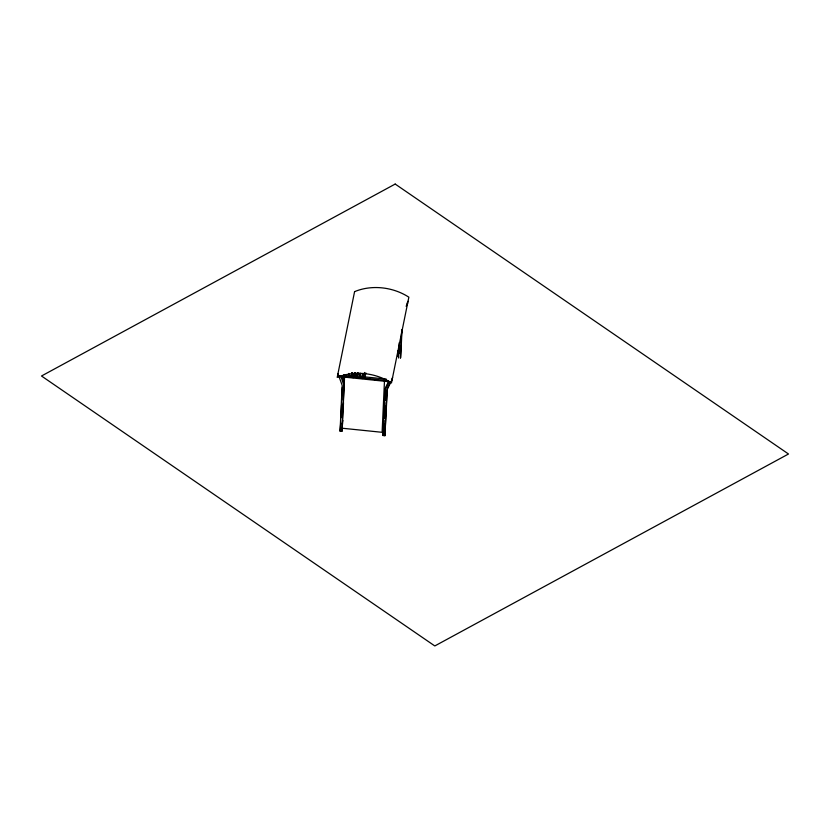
<?xml version="1.0" encoding="UTF-8"?>
<svg xmlns="http://www.w3.org/2000/svg" width="830" height="830" viewBox="0 0 830 830"><rect width="100%" height="100%" fill="white"/><g stroke="black" fill="none" stroke-linecap="round" stroke-linejoin="round"><path stroke-width="1.25" d="M342.271 429.525L341.908 431.31L340.061 431.123L342.178 385.338L337.976 373.77M340.725 422.978L340.061 431.123M340.954 417.895L341.545 405.175M341.773 400.091L342.365 387.371M343.475 383.408L343.786 376.789M341.908 431.31L344.035 385.286L340.601 375.824M342.085 430.417L344.575 376.654M342.51 424.41L342.686 420.302L342.551 421.381M343.33 406.513L343.506 402.675M344.16 388.616L344.336 384.778M348.714 375.99L348.839 373.438M351.495 375.658L351.619 373.116M351.806 375.15L351.92 372.608M384.487 380.742L382.111 432.306L342.188 428.228M390.515 381.779L387.382 388.15L384.902 435.709L383.055 435.522L385.182 389.488L388.834 382.091M383.242 434.63L383.885 420.561M384.01 418.009L384.715 402.664M384.84 400.112L385.369 388.596M383.896 423.508L383.055 435.522M384.134 418.393L384.715 405.611M384.954 400.496L385.545 387.714L388.668 381.364M384.902 435.709L387.019 389.924L392.248 379.32M397.549 356.091L397.778 350.986M398.556 358.021L399.272 342.676M399.033 353.673L399.396 346.006M400.402 358.207L401.689 330.236M400.703 357.699L402 329.728M351.827 376.322L352.594 372.546M353.964 376.54L354.732 372.763M354.389 375.762L354.898 373.241M354.462 376.592L355.23 372.815M354.887 375.814L355.406 373.293M356.589 376.81L357.357 373.033M357.025 376.032L357.533 373.51M357.097 376.862L357.855 373.085M357.523 376.083L358.031 373.562M359.473 375.824L359.992 373.303M359.649 376.301L360.168 373.78M359.722 377.131L360.49 373.355M360.158 376.353L360.666 373.832M361.849 377.349L362.617 373.573M362.025 377.826L362.534 375.305M362.357 377.401L363.115 373.625M363.55 377.526L364.567 372.483M365.024 376.851L365.791 372.877M407.001 303.438L408.049 301.311M406.119 306.28L407.686 303.095M391.563 379.663L392.611 377.536M353.777 374.932L358.519 373.075M353.663 375.482L358.529 373.676M356.039 375.16L358.425 374.226M343.807 374.745L386.261 379.092M339.678 375.7L388.565 380.7M349.721 377.183L353.59 377.577M358.736 378.107L362.596 378.501M366.466 378.895L370.325 379.289M374.185 379.684L378.055 380.078M339.636 376.644L389.81 381.779M341.836 376.457L344.398 383.502M354.586 291.631L337.208 377.401A49.717 39.591 11.5 0 1 391.47 382.962L408.858 297.182A49.717 39.591 11.5 0 0 354.597 291.641M395.194 184.053L41.5 376L434.806 645.948L788.5 454L395.194 184.053"/></g></svg>
